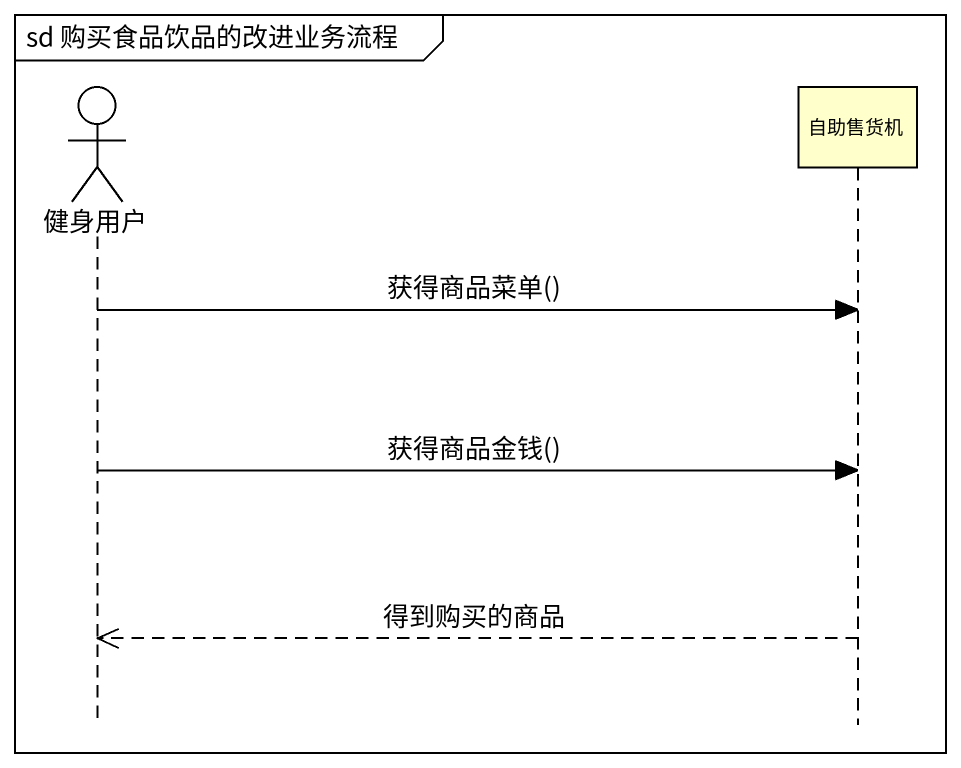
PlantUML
@startuml
mainframe sd 购买食品饮品的改进业务流程
hide footbox
actor 健身用户
participant 自助售货机

健身用户 -> 自助售货机 : 获得商品菜单()
健身用户 -> 自助售货机 : 获得商品金钱()
自助售货机 -->> 健身用户 : 得到购买的商品
@enduml
